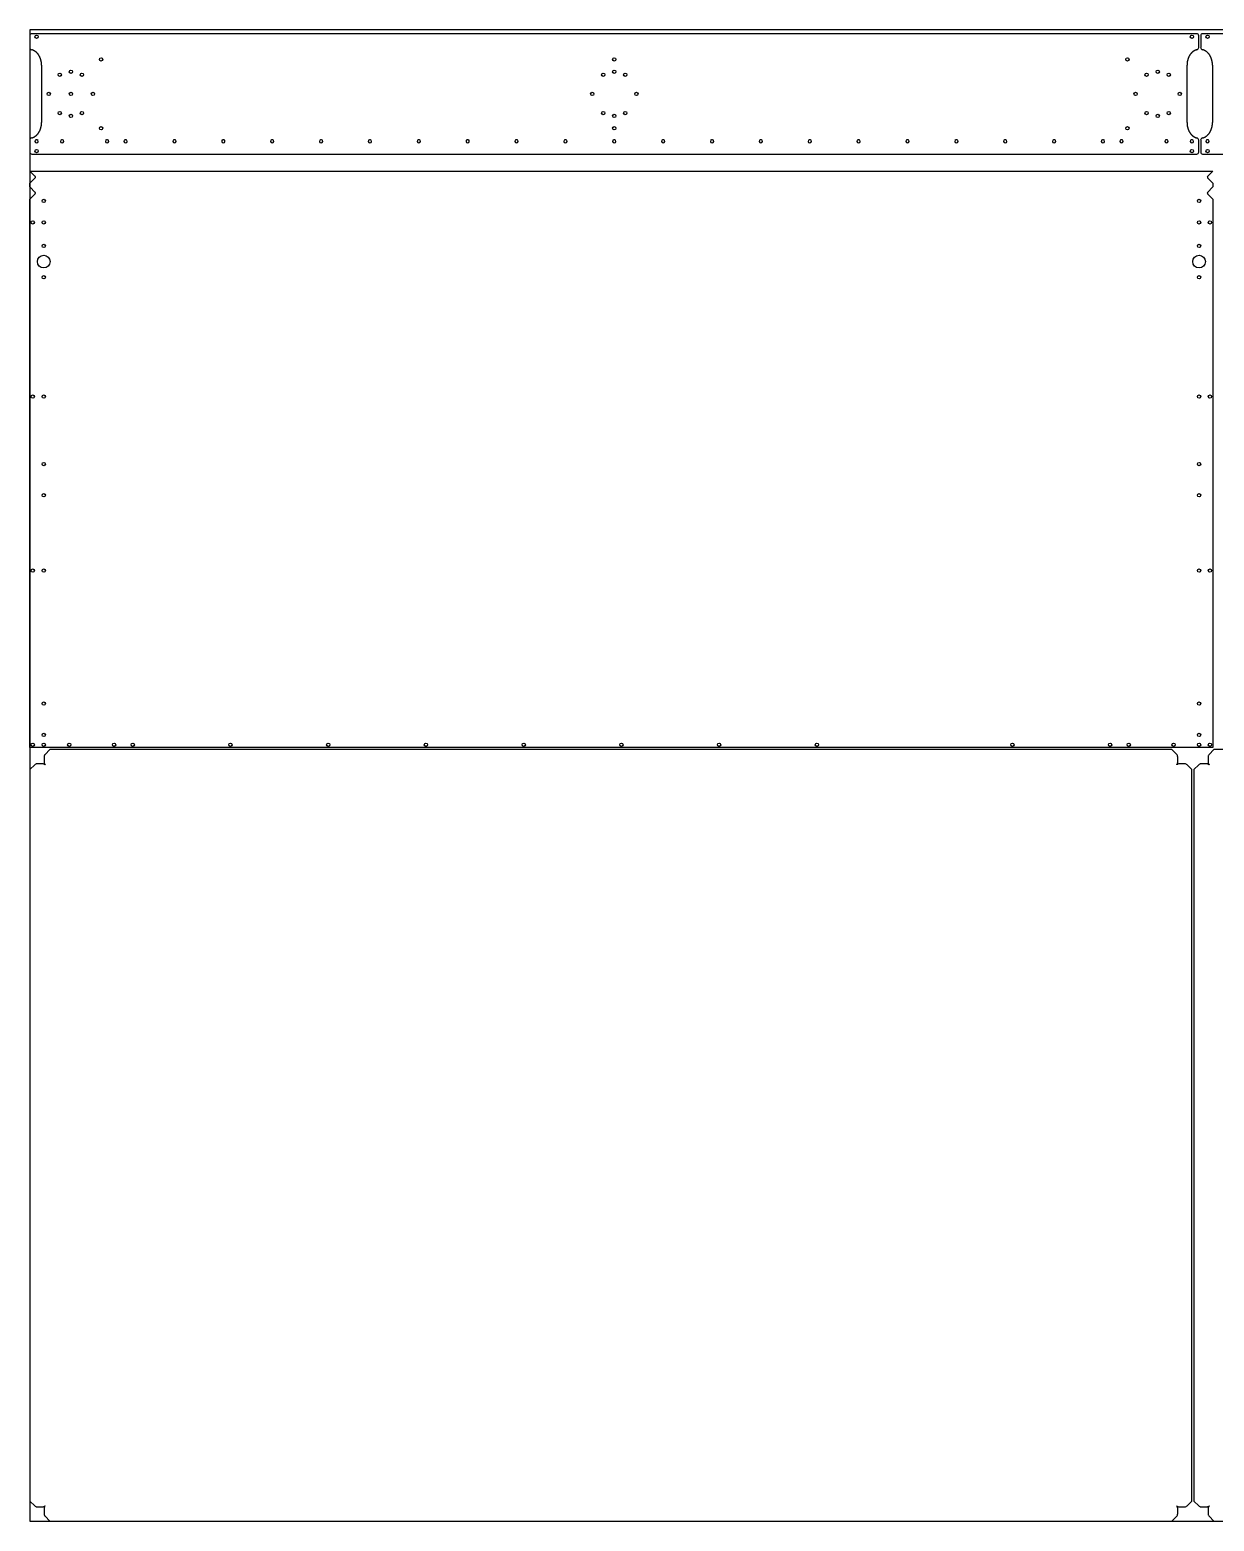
# Model space of a CAD drawing. Header units: metres. Extents: x 0 to 3050, y 0 to 1525.
# Drawn here: x 0 to 1212, y 0 to 1525 of the extents above; entities that cross this region are included whole.
import ezdxf

# ---------------------------------------------------------------- set-up
doc = ezdxf.new("R2010")
doc.units = ezdxf.units.M
doc.layers.add('INTERIOR_PROFILES', color=7, linetype='Continuous')
doc.layers.add('OUTER_PROFILES', color=7, linetype='Continuous')

msp = doc.modelspace()

# ---------------------------------------------------------------- linework, layer by layer
at = {"layer": 'INTERIOR_PROFILES'}
for points in [[(8.4, 1412), (8, 1412.3), (7.6, 1412.4), (7.2, 1412.5), (6.7, 1412.5), (6.4, 1412.4), (6.1, 1412.3), (5.8, 1412.2), (5.6, 1412)], [(34.4, 1412), (34, 1412.3), (33.6, 1412.4), (33.2, 1412.5), (32.7, 1412.5), (32.4, 1412.4), (32.1, 1412.3), (31.8, 1412.2), (31.6, 1412)], [(80.4, 1412), (80, 1412.3), (79.6, 1412.4), (79.2, 1412.5), (78.7, 1412.5), (78.4, 1412.4), (78.1, 1412.3), (77.8, 1412.2), (77.6, 1412)], [(99.4, 1412), (99, 1412.3), (98.6, 1412.4), (98.2, 1412.5), (97.7, 1412.5), (97.4, 1412.4), (97.1, 1412.3), (96.8, 1412.2), (96.6, 1412)], [(149.4, 1412), (149, 1412.3), (148.6, 1412.4), (148.2, 1412.5), (147.7, 1412.5), (147.4, 1412.4), (147.1, 1412.3), (146.8, 1412.2), (146.6, 1412)], [(199.4, 1412), (199, 1412.3), (198.6, 1412.4), (198.2, 1412.5), (197.7, 1412.5), (197.4, 1412.4), (197.1, 1412.3), (196.8, 1412.2), (196.6, 1412)], [(249.4, 1412), (249, 1412.3), (248.6, 1412.4), (248.2, 1412.5), (247.7, 1412.5), (247.4, 1412.4), (247.1, 1412.3), (246.8, 1412.2), (246.6, 1412)], [(299.4, 1412), (299, 1412.3), (298.6, 1412.4), (298.2, 1412.5), (297.7, 1412.5), (297.4, 1412.4), (297.1, 1412.3), (296.8, 1412.2), (296.6, 1412)], [(349.4, 1412), (349, 1412.3), (348.6, 1412.4), (348.2, 1412.5), (347.7, 1412.5), (347.4, 1412.4), (347.1, 1412.3), (346.8, 1412.2), (346.6, 1412)], [(399.4, 1412), (399, 1412.3), (398.6, 1412.4), (398.2, 1412.5), (397.7, 1412.5), (397.4, 1412.4), (397.1, 1412.3), (396.8, 1412.2), (396.6, 1412)], [(449.4, 1412), (449, 1412.3), (448.6, 1412.4), (448.2, 1412.5), (447.7, 1412.5), (447.4, 1412.4), (447.1, 1412.3), (446.8, 1412.2), (446.6, 1412)], [(499.4, 1412), (499, 1412.3), (498.6, 1412.4), (498.2, 1412.5), (497.7, 1412.5), (497.4, 1412.4), (497.1, 1412.3), (496.8, 1412.2), (496.6, 1412)], [(549.4, 1412), (549, 1412.3), (548.6, 1412.4), (548.2, 1412.5), (547.7, 1412.5), (547.4, 1412.4), (547.1, 1412.3), (546.8, 1412.2), (546.6, 1412)], [(599.4, 1412), (599, 1412.3), (598.6, 1412.4), (598.2, 1412.5), (597.7, 1412.5), (597.4, 1412.4), (597.1, 1412.3), (596.8, 1412.2), (596.6, 1412)], [(649.4, 1412), (649, 1412.3), (648.6, 1412.4), (648.2, 1412.5), (647.7, 1412.5), (647.4, 1412.4), (647.1, 1412.3), (646.8, 1412.2), (646.6, 1412)], [(699.4, 1412), (699, 1412.3), (698.6, 1412.4), (698.2, 1412.5), (697.7, 1412.5), (697.4, 1412.4), (697.1, 1412.3), (696.8, 1412.2), (696.6, 1412)], [(749.4, 1412), (749, 1412.3), (748.6, 1412.4), (748.2, 1412.5), (747.7, 1412.5), (747.4, 1412.4), (747.1, 1412.3), (746.8, 1412.2), (746.6, 1412)], [(799.4, 1412), (799, 1412.3), (798.6, 1412.4), (798.2, 1412.5), (797.7, 1412.5), (797.4, 1412.4), (797.1, 1412.3), (796.8, 1412.2), (796.6, 1412)], [(849.4, 1412), (849, 1412.3), (848.6, 1412.4), (848.2, 1412.5), (847.7, 1412.5), (847.4, 1412.4), (847.1, 1412.3), (846.8, 1412.2), (846.6, 1412)], [(899.4, 1412), (899, 1412.3), (898.6, 1412.4), (898.2, 1412.5), (897.7, 1412.5), (897.4, 1412.4), (897.1, 1412.3), (896.8, 1412.2), (896.6, 1412)], [(949.4, 1412), (949, 1412.3), (948.6, 1412.4), (948.2, 1412.5), (947.7, 1412.5), (947.4, 1412.4), (947.1, 1412.3), (946.8, 1412.2), (946.6, 1412)], [(999.4, 1412), (999, 1412.3), (998.6, 1412.4), (998.2, 1412.5), (997.7, 1412.5), (997.4, 1412.4), (997.1, 1412.3), (996.8, 1412.2), (996.6, 1412)], [(1049.4, 1412), (1049, 1412.3), (1048.6, 1412.4), (1048.2, 1412.5), (1047.7, 1412.5), (1047.4, 1412.4), (1047.1, 1412.3), (1046.8, 1412.2), (1046.6, 1412)], [(1099.4, 1412), (1099, 1412.3), (1098.6, 1412.4), (1098.2, 1412.5), (1097.7, 1412.5), (1097.4, 1412.4), (1097.1, 1412.3), (1096.8, 1412.2), (1096.6, 1412)], [(1118.4, 1412), (1118, 1412.3), (1117.6, 1412.4), (1117.2, 1412.5), (1116.7, 1412.5), (1116.4, 1412.4), (1116.1, 1412.3), (1115.8, 1412.2), (1115.6, 1412)], [(1164.4, 1412), (1164, 1412.3), (1163.6, 1412.4), (1163.2, 1412.5), (1162.7, 1412.5), (1162.4, 1412.4), (1162.1, 1412.3), (1161.8, 1412.2), (1161.6, 1412)], [(1190.4, 1412), (1190, 1412.3), (1189.6, 1412.4), (1189.2, 1412.5), (1188.7, 1412.5), (1188.4, 1412.4), (1188.1, 1412.3), (1187.8, 1412.2), (1187.6, 1412)], [(1206.4, 1412), (1206, 1412.3), (1205.6, 1412.4), (1205.2, 1412.5), (1204.7, 1412.5), (1204.4, 1412.4), (1204.1, 1412.3), (1203.8, 1412.2), (1203.6, 1412)]]:
    msp.add_lwpolyline(points, dxfattribs=at)
for centre, radius in [((7, 1518), 1.7), ((1189, 1518), 1.7), ((1205, 1518), 1.7), ((73, 1494.8), 1.7), ((598, 1494.8), 1.7), ((1123, 1494.8), 1.7), ((30.7, 1479.1), 1.7), ((42, 1482.2), 1.7), ((53.3, 1479.1), 1.7), ((586.7, 1479.1), 1.7), ((598, 1482.2), 1.7), ((609.3, 1479.1), 1.7), ((1142.7, 1479.1), 1.7), ((1154, 1482.2), 1.7), ((1165.3, 1479.1), 1.7), ((19.4, 1459.5), 1.7), ((42, 1459.5), 1.7), ((64.6, 1459.5), 1.7), ((575.4, 1459.5), 1.7), ((620.6, 1459.5), 1.7), ((1131.4, 1459.5), 1.7), ((1176.6, 1459.5), 1.7), ((30.7, 1439.9), 1.7), ((42, 1436.9), 1.7), ((53.3, 1439.9), 1.7), ((586.7, 1439.9), 1.7), ((598, 1436.9), 1.7), ((609.3, 1439.9), 1.7), ((1142.7, 1439.9), 1.7), ((1154, 1436.9), 1.7), ((1165.3, 1439.9), 1.7), ((73, 1424.3), 1.7), ((598, 1424.3), 1.7), ((1123, 1424.3), 1.7), ((7, 1401), 1.7), ((1189, 1401), 1.7), ((1205, 1401), 1.7), ((14.3, 1350), 1.7), ((1196.3, 1350), 1.7), ((3, 1328), 1.7), ((14.3, 1328), 1.7), ((1196.3, 1328), 1.7), ((1207.5, 1328), 1.7), ((14.3, 1304), 1.7), ((1196.3, 1304), 1.7), ((14.3, 1288), 6.5), ((1196.3, 1288), 6.5), ((14.3, 1272), 1.7), ((1196.3, 1272), 1.7), ((3, 1150), 1.7), ((14.3, 1150), 1.7), ((1196.3, 1150), 1.7), ((1207.5, 1150), 1.7), ((14.3, 1081), 1.7), ((1196.3, 1081), 1.7), ((14.3, 1049), 1.7), ((1196.3, 1049), 1.7), ((3, 972), 1.7), ((14.3, 972), 1.7), ((1196.3, 972), 1.7), ((1207.5, 972), 1.7), ((14.3, 836), 1.7), ((1196.3, 836), 1.7), ((3, 794), 1.7), ((14.3, 804), 1.7), ((14.3, 794), 1.7), ((40.3, 794), 1.7), ((86.3, 794), 1.7), ((105.3, 794), 1.7), ((205.3, 794), 1.7), ((305.3, 794), 1.7), ((405.3, 794), 1.7), ((505.3, 794), 1.7), ((605.3, 794), 1.7), ((705.3, 794), 1.7), ((805.3, 794), 1.7), ((1005.3, 794), 1.7), ((1105.3, 794), 1.7), ((1124.3, 794), 1.7), ((1170.3, 794), 1.7), ((1196.3, 804), 1.7), ((1196.3, 794), 1.7), ((1207.5, 794), 1.7)]:
    msp.add_circle(centre, radius, dxfattribs=at)
for centre in [(7, 1411), (33, 1411), (79, 1411), (98, 1411), (148, 1411), (198, 1411), (248, 1411), (298, 1411), (348, 1411), (398, 1411), (448, 1411), (498, 1411), (548, 1411), (598, 1411), (648, 1411), (698, 1411), (748, 1411), (798, 1411), (848, 1411), (898, 1411), (948, 1411), (998, 1411), (1048, 1411), (1098, 1411), (1117, 1411), (1163, 1411), (1189, 1411), (1205, 1411)]:
    msp.add_arc(centre, 1.7, 143.9681, 396.0319, dxfattribs=at)
at = {"layer": 'OUTER_PROFILES'}
for p, q in [((0, 1519), (0, 1507)), ((1194, 1521), (2, 1521)), ((1196, 1507), (1196, 1519)), ((1198, 1519), (1198, 1507)), ((2392, 1521), (1200, 1521)), ((12, 1488.8), (12, 1430.3)), ((1184, 1430.3), (1184, 1488.8)), ((1210, 1488.8), (1210, 1430.3)), ((0, 1412), (0, 1400)), ((1196, 1400), (1196, 1412)), ((1198, 1412), (1198, 1400)), ((2, 1398), (1194, 1398)), ((1200, 1398), (2392, 1398)), ((14.6, 781.8), (14.6, 775.8)), ((20.6, 789), (15.6, 784)), ((1168.5, 789), (20.6, 789)), ((1173.5, 784), (1168.5, 789)), ((1174.5, 775.8), (1174.5, 781.8)), ((1205.6, 781.8), (1205.6, 775.8)), ((1211.6, 789), (1206.6, 784)), ((1959.5, 789), (1211.6, 789)), ((5, 773.5), (0, 768.5)), ((0, 768.5), (0, 20.6)), ((13.3, 774.5), (7.3, 774.5)), ((15.6, 773.5), (15.5, 773.5)), ((1173.5, 773.5), (1173.5, 773.5)), ((1181.8, 774.5), (1175.8, 774.5)), ((1189, 768.5), (1184, 773.5)), ((1189, 20.6), (1189, 768.5)), ((1196, 773.5), (1191, 768.5)), ((1191, 768.5), (1191, 20.6)), ((1204.3, 774.5), (1198.3, 774.5)), ((1206.6, 773.5), (1206.5, 773.5)), ((0, 20.6), (5, 15.6)), ((15.5, 15.6), (15.6, 15.5)), ((1173.5, 15.5), (1173.5, 15.6)), ((1184, 15.6), (1189, 20.6)), ((1191, 20.6), (1196, 15.6)), ((1206.5, 15.6), (1206.6, 15.5)), ((7.3, 14.6), (13.3, 14.6)), ((14.6, 13.3), (14.6, 7.3)), ((15.6, 5), (20.6, 0)), ((20.6, 0), (1168.5, 0)), ((1168.5, 0), (1173.5, 5)), ((1174.5, 7.3), (1174.5, 13.3)), ((1175.8, 14.6), (1181.8, 14.6)), ((1198.3, 14.6), (1204.3, 14.6)), ((1205.6, 13.3), (1205.6, 7.3)), ((1206.6, 5), (1211.6, 0)), ((1211.6, 0), (1959.5, 0))]:
    msp.add_line(p, q, dxfattribs=at)
for points in [[(12, 1488.8), (12, 1489.1), (12, 1489.4), (12, 1489.7), (12, 1490), (11.9, 1490.3), (11.9, 1490.7), (11.9, 1491), (11.9, 1491.3), (11.8, 1491.6), (11.8, 1491.9), (11.7, 1492.2), (11.7, 1492.5), (11.6, 1492.8), (11.6, 1493.1), (11.5, 1493.4), (11.4, 1493.7), (11.3, 1494), (11.3, 1494.3), (11.2, 1494.6), (11.1, 1494.9), (11, 1495.2), (10.9, 1495.4), (10.8, 1495.7), (10.7, 1496), (10.6, 1496.3), (10.5, 1496.6), (10.4, 1496.8), (10.3, 1497.1), (10.1, 1497.4), (10, 1497.6), (9.9, 1497.9), (9.7, 1498.1), (9.6, 1498.4), (9.5, 1498.6), (9.3, 1498.9), (9.2, 1499.1), (9, 1499.4), (8.9, 1499.6), (8.7, 1499.8), (8.5, 1500), (8.4, 1500.3), (8.2, 1500.5), (8, 1500.7), (7.8, 1500.9), (7.7, 1501.1), (7.5, 1501.3), (7.3, 1501.5), (7.1, 1501.7), (6.9, 1501.9), (6.7, 1502), (6.5, 1502.2), (6.3, 1502.4), (6.1, 1502.5), (5.9, 1502.7), (5.7, 1502.8), (5.5, 1503), (5.3, 1503.1), (5.1, 1503.3), (4.9, 1503.4), (4.7, 1503.5), (4.5, 1503.6), (4.2, 1503.8), (4, 1503.9), (3.8, 1504), (3.6, 1504.1), (3.4, 1504.1), (3.1, 1504.2), (2.9, 1504.3), (2.7, 1504.4), (2.4, 1504.4), (2.2, 1504.5), (2, 1504.6)], [(1194, 1504.6), (1193.8, 1504.5), (1193.6, 1504.4), (1193.3, 1504.4), (1193.1, 1504.3), (1192.9, 1504.2), (1192.6, 1504.1), (1192.4, 1504.1), (1192.2, 1504), (1192, 1503.9), (1191.8, 1503.8), (1191.5, 1503.6), (1191.3, 1503.5), (1191.1, 1503.4), (1190.9, 1503.3), (1190.7, 1503.1), (1190.5, 1503), (1190.3, 1502.8), (1190.1, 1502.7), (1189.9, 1502.5), (1189.7, 1502.4), (1189.5, 1502.2), (1189.3, 1502), (1189.1, 1501.9), (1188.9, 1501.7), (1188.7, 1501.5), (1188.5, 1501.3), (1188.3, 1501.1), (1188.2, 1500.9), (1188, 1500.7), (1187.8, 1500.5), (1187.6, 1500.3), (1187.5, 1500), (1187.3, 1499.8), (1187.1, 1499.6), (1187, 1499.4), (1186.8, 1499.1), (1186.7, 1498.9), (1186.5, 1498.6), (1186.4, 1498.4), (1186.3, 1498.1), (1186.1, 1497.9), (1186, 1497.6), (1185.9, 1497.4), (1185.7, 1497.1), (1185.6, 1496.8), (1185.5, 1496.6), (1185.4, 1496.3), (1185.3, 1496), (1185.2, 1495.7), (1185.1, 1495.4), (1185, 1495.2), (1184.9, 1494.9), (1184.8, 1494.6), (1184.7, 1494.3), (1184.7, 1494), (1184.6, 1493.7), (1184.5, 1493.4), (1184.4, 1493.1), (1184.4, 1492.8), (1184.3, 1492.5), (1184.3, 1492.2), (1184.2, 1491.9), (1184.2, 1491.6), (1184.1, 1491.3), (1184.1, 1491), (1184.1, 1490.7), (1184.1, 1490.3), (1184, 1490), (1184, 1489.7), (1184, 1489.4), (1184, 1489.1), (1184, 1488.8)], [(1210, 1488.8), (1210, 1489.1), (1210, 1489.4), (1210, 1489.7), (1210, 1490), (1209.9, 1490.3), (1209.9, 1490.7), (1209.9, 1491), (1209.9, 1491.3), (1209.8, 1491.6), (1209.8, 1491.9), (1209.7, 1492.2), (1209.7, 1492.5), (1209.6, 1492.8), (1209.6, 1493.1), (1209.5, 1493.4), (1209.4, 1493.7), (1209.3, 1494), (1209.3, 1494.3), (1209.2, 1494.6), (1209.1, 1494.9), (1209, 1495.2), (1208.9, 1495.4), (1208.8, 1495.7), (1208.7, 1496), (1208.6, 1496.3), (1208.5, 1496.6), (1208.4, 1496.8), (1208.3, 1497.1), (1208.1, 1497.4), (1208, 1497.6), (1207.9, 1497.9), (1207.7, 1498.1), (1207.6, 1498.4), (1207.5, 1498.6), (1207.3, 1498.9), (1207.2, 1499.1), (1207, 1499.4), (1206.9, 1499.6), (1206.7, 1499.8), (1206.5, 1500), (1206.4, 1500.3), (1206.2, 1500.5), (1206, 1500.7), (1205.8, 1500.9), (1205.7, 1501.1), (1205.5, 1501.3), (1205.3, 1501.5), (1205.1, 1501.7), (1204.9, 1501.9), (1204.7, 1502), (1204.5, 1502.2), (1204.3, 1502.4), (1204.1, 1502.5), (1203.9, 1502.7), (1203.7, 1502.8), (1203.5, 1503), (1203.3, 1503.1), (1203.1, 1503.3), (1202.9, 1503.4), (1202.7, 1503.5), (1202.5, 1503.6), (1202.2, 1503.8), (1202, 1503.9), (1201.8, 1504), (1201.6, 1504.1), (1201.4, 1504.1), (1201.1, 1504.2), (1200.9, 1504.3), (1200.7, 1504.4), (1200.4, 1504.4), (1200.2, 1504.5), (1200, 1504.6)], [(2, 1414.5), (2.2, 1414.5), (2.4, 1414.6), (2.7, 1414.7), (2.9, 1414.7), (3.1, 1414.8), (3.4, 1414.9), (3.6, 1415), (3.8, 1415.1), (4, 1415.2), (4.2, 1415.3), (4.5, 1415.4), (4.7, 1415.5), (4.9, 1415.7), (5.1, 1415.8), (5.3, 1415.9), (5.5, 1416.1), (5.7, 1416.2), (5.9, 1416.4), (6.1, 1416.5), (6.3, 1416.7), (6.5, 1416.8), (6.7, 1417), (6.9, 1417.2), (7.1, 1417.4), (7.3, 1417.6), (7.5, 1417.8), (7.7, 1418), (7.8, 1418.2), (8, 1418.4), (8.2, 1418.6), (8.4, 1418.8), (8.5, 1419), (8.7, 1419.2), (8.9, 1419.5), (9, 1419.7), (9.2, 1419.9), (9.3, 1420.2), (9.5, 1420.4), (9.6, 1420.7), (9.7, 1420.9), (9.9, 1421.2), (10, 1421.4), (10.1, 1421.7), (10.3, 1422), (10.4, 1422.2), (10.5, 1422.5), (10.6, 1422.8), (10.7, 1423), (10.8, 1423.3), (10.9, 1423.6), (11, 1423.9), (11.1, 1424.2), (11.2, 1424.5), (11.3, 1424.8), (11.3, 1425.1), (11.4, 1425.3), (11.5, 1425.6), (11.6, 1425.9), (11.6, 1426.2), (11.7, 1426.6), (11.7, 1426.9), (11.8, 1427.2), (11.8, 1427.5), (11.9, 1427.8), (11.9, 1428.1), (11.9, 1428.4), (11.9, 1428.7), (12, 1429), (12, 1429.3), (12, 1429.6), (12, 1429.9), (12, 1430.3)], [(1184, 1430.3), (1184, 1429.9), (1184, 1429.6), (1184, 1429.3), (1184, 1429), (1184.1, 1428.7), (1184.1, 1428.4), (1184.1, 1428.1), (1184.1, 1427.8), (1184.2, 1427.5), (1184.2, 1427.2), (1184.3, 1426.9), (1184.3, 1426.6), (1184.4, 1426.2), (1184.4, 1425.9), (1184.5, 1425.6), (1184.6, 1425.3), (1184.7, 1425.1), (1184.7, 1424.8), (1184.8, 1424.5), (1184.9, 1424.2), (1185, 1423.9), (1185.1, 1423.6), (1185.2, 1423.3), (1185.3, 1423), (1185.4, 1422.8), (1185.5, 1422.5), (1185.6, 1422.2), (1185.7, 1422), (1185.9, 1421.7), (1186, 1421.4), (1186.1, 1421.2), (1186.3, 1420.9), (1186.4, 1420.7), (1186.5, 1420.4), (1186.7, 1420.2), (1186.8, 1419.9), (1187, 1419.7), (1187.1, 1419.5), (1187.3, 1419.2), (1187.5, 1419), (1187.6, 1418.8), (1187.8, 1418.6), (1188, 1418.4), (1188.2, 1418.2), (1188.3, 1418), (1188.5, 1417.8), (1188.7, 1417.6), (1188.9, 1417.4), (1189.1, 1417.2), (1189.3, 1417), (1189.5, 1416.8), (1189.7, 1416.7), (1189.9, 1416.5), (1190.1, 1416.4), (1190.3, 1416.2), (1190.5, 1416.1), (1190.7, 1415.9), (1190.9, 1415.8), (1191.1, 1415.7), (1191.3, 1415.5), (1191.5, 1415.4), (1191.8, 1415.3), (1192, 1415.2), (1192.2, 1415.1), (1192.4, 1415), (1192.6, 1414.9), (1192.9, 1414.8), (1193.1, 1414.7), (1193.3, 1414.7), (1193.6, 1414.6), (1193.8, 1414.5), (1194, 1414.5)], [(1200, 1414.5), (1200.2, 1414.5), (1200.4, 1414.6), (1200.7, 1414.7), (1200.9, 1414.7), (1201.1, 1414.8), (1201.4, 1414.9), (1201.6, 1415), (1201.8, 1415.1), (1202, 1415.2), (1202.2, 1415.3), (1202.5, 1415.4), (1202.7, 1415.5), (1202.9, 1415.7), (1203.1, 1415.8), (1203.3, 1415.9), (1203.5, 1416.1), (1203.7, 1416.2), (1203.9, 1416.4), (1204.1, 1416.5), (1204.3, 1416.7), (1204.5, 1416.8), (1204.7, 1417), (1204.9, 1417.2), (1205.1, 1417.4), (1205.3, 1417.6), (1205.5, 1417.8), (1205.7, 1418), (1205.8, 1418.2), (1206, 1418.4), (1206.2, 1418.6), (1206.4, 1418.8), (1206.5, 1419), (1206.7, 1419.2), (1206.9, 1419.5), (1207, 1419.7), (1207.2, 1419.9), (1207.3, 1420.2), (1207.5, 1420.4), (1207.6, 1420.7), (1207.7, 1420.9), (1207.9, 1421.2), (1208, 1421.4), (1208.1, 1421.7), (1208.3, 1422), (1208.4, 1422.2), (1208.5, 1422.5), (1208.6, 1422.8), (1208.7, 1423), (1208.8, 1423.3), (1208.9, 1423.6), (1209, 1423.9), (1209.1, 1424.2), (1209.2, 1424.5), (1209.3, 1424.8), (1209.3, 1425.1), (1209.4, 1425.3), (1209.5, 1425.6), (1209.6, 1425.9), (1209.6, 1426.2), (1209.7, 1426.6), (1209.7, 1426.9), (1209.8, 1427.2), (1209.8, 1427.5), (1209.9, 1427.8), (1209.9, 1428.1), (1209.9, 1428.4), (1209.9, 1428.7), (1210, 1429), (1210, 1429.3), (1210, 1429.6), (1210, 1429.9), (1210, 1430.3)], [(15.6, 784), (15.2, 783.5), (14.9, 783), (14.7, 782.5), (14.6, 781.9), (14.6, 781.9), (14.6, 781.9), (14.6, 781.8), (14.6, 781.8)], [(1174.5, 781.8), (1174.5, 781.8), (1174.5, 781.9), (1174.5, 781.9), (1174.4, 781.9), (1174.3, 782.5), (1174.1, 783), (1173.8, 783.5), (1173.5, 784)], [(1206.6, 784), (1206.2, 783.5), (1205.9, 783), (1205.7, 782.5), (1205.6, 781.9), (1205.6, 781.9), (1205.6, 781.9), (1205.6, 781.8), (1205.6, 781.8)], [(7.3, 774.5), (7.2, 774.5), (7.2, 774.5), (7.2, 774.5), (7.1, 774.4), (6.6, 774.3), (6.1, 774.1), (5.5, 773.8), (5, 773.5)], [(15.5, 773.5), (15.5, 773.5), (15.5, 773.5), (15.4, 773.5), (15.4, 773.6), (14.9, 773.9), (14.3, 774.2), (13.8, 774.4), (13.3, 774.5)], [(14.6, 775.8), (14.7, 775.3), (14.9, 774.7), (15.1, 774.2), (15.5, 773.7), (15.5, 773.6), (15.5, 773.6), (15.6, 773.6), (15.6, 773.5)], [(1173.5, 773.5), (1173.5, 773.6), (1173.5, 773.6), (1173.5, 773.6), (1173.6, 773.7), (1173.9, 774.2), (1174.2, 774.7), (1174.4, 775.3), (1174.5, 775.8)], [(1175.8, 774.5), (1175.3, 774.4), (1174.7, 774.2), (1174.2, 773.9), (1173.7, 773.6), (1173.6, 773.5), (1173.6, 773.5), (1173.6, 773.5), (1173.5, 773.5)], [(1184, 773.5), (1183.5, 773.8), (1183, 774.1), (1182.5, 774.3), (1181.9, 774.4), (1181.9, 774.5), (1181.9, 774.5), (1181.8, 774.5), (1181.8, 774.5)], [(1198.3, 774.5), (1198.2, 774.5), (1198.2, 774.5), (1198.2, 774.5), (1198.1, 774.4), (1197.6, 774.3), (1197.1, 774.1), (1196.5, 773.8), (1196, 773.5)], [(1206.5, 773.5), (1206.5, 773.5), (1206.5, 773.5), (1206.4, 773.5), (1206.4, 773.6), (1205.9, 773.9), (1205.3, 774.2), (1204.8, 774.4), (1204.3, 774.5)], [(1205.6, 775.8), (1205.7, 775.3), (1205.9, 774.7), (1206.1, 774.2), (1206.5, 773.7), (1206.5, 773.6), (1206.5, 773.6), (1206.6, 773.6), (1206.6, 773.5)], [(5, 15.6), (5.5, 15.2), (6.1, 14.9), (6.6, 14.7), (7.1, 14.6), (7.2, 14.6), (7.2, 14.6), (7.2, 14.6), (7.3, 14.6)], [(13.3, 14.6), (13.8, 14.7), (14.3, 14.9), (14.9, 15.1), (15.4, 15.5), (15.4, 15.5), (15.5, 15.5), (15.5, 15.6), (15.5, 15.6)], [(15.6, 15.5), (15.6, 15.5), (15.5, 15.5), (15.5, 15.4), (15.5, 15.4), (15.1, 14.9), (14.9, 14.3), (14.7, 13.8), (14.6, 13.3)], [(1173.5, 15.6), (1173.6, 15.6), (1173.6, 15.5), (1173.6, 15.5), (1173.7, 15.5), (1174.2, 15.1), (1174.7, 14.9), (1175.3, 14.7), (1175.8, 14.6)], [(1174.5, 13.3), (1174.4, 13.8), (1174.2, 14.3), (1173.9, 14.9), (1173.6, 15.4), (1173.5, 15.4), (1173.5, 15.5), (1173.5, 15.5), (1173.5, 15.5)], [(1181.8, 14.6), (1181.8, 14.6), (1181.9, 14.6), (1181.9, 14.6), (1181.9, 14.6), (1182.5, 14.7), (1183, 14.9), (1183.5, 15.2), (1184, 15.6)], [(1196, 15.6), (1196.5, 15.2), (1197.1, 14.9), (1197.6, 14.7), (1198.1, 14.6), (1198.2, 14.6), (1198.2, 14.6), (1198.2, 14.6), (1198.3, 14.6)], [(1204.3, 14.6), (1204.8, 14.7), (1205.3, 14.9), (1205.9, 15.1), (1206.4, 15.5), (1206.4, 15.5), (1206.5, 15.5), (1206.5, 15.6), (1206.5, 15.6)], [(1206.6, 15.5), (1206.6, 15.5), (1206.5, 15.5), (1206.5, 15.4), (1206.5, 15.4), (1206.1, 14.9), (1205.9, 14.3), (1205.7, 13.8), (1205.6, 13.3)], [(14.6, 7.3), (14.6, 7.2), (14.6, 7.2), (14.6, 7.2), (14.6, 7.1), (14.7, 6.6), (14.9, 6.1), (15.2, 5.5), (15.6, 5)], [(1173.5, 5), (1173.8, 5.5), (1174.1, 6.1), (1174.3, 6.6), (1174.4, 7.1), (1174.5, 7.2), (1174.5, 7.2), (1174.5, 7.2), (1174.5, 7.3)], [(1205.6, 7.3), (1205.6, 7.2), (1205.6, 7.2), (1205.6, 7.2), (1205.6, 7.1), (1205.7, 6.6), (1205.9, 6.1), (1206.2, 5.5), (1206.6, 5)]]:
    msp.add_lwpolyline(points, dxfattribs=at)
msp.add_lwpolyline([(1205, 1373.7), (1210.5, 1368.2), (1210.5, 1364.3), (1205, 1358.8), (1205, 1358.8), (1204.9, 1358.7), (1204.9, 1358.6), (1204.8, 1358.5), (1204.8, 1358.4), (1204.8, 1358.4), (1204.7, 1358.3), (1204.7, 1358.2), (1204.7, 1358.1), (1204.7, 1358), (1204.8, 1357.9), (1204.8, 1357.8), (1204.8, 1357.7), (1204.9, 1357.6), (1204.9, 1357.6), (1205, 1357.5), (1205, 1357.4), (1210.5, 1351.9), (1210.5, 791), (0, 791), (0, 1351.9), (5.5, 1357.4), (5.6, 1357.5), (5.6, 1357.6), (5.7, 1357.6), (5.7, 1357.7), (5.7, 1357.8), (5.8, 1357.9), (5.8, 1358), (5.8, 1358), (5.8, 1358.1), (5.8, 1358.2), (5.8, 1358.3), (5.8, 1358.4), (5.7, 1358.5), (5.7, 1358.6), (5.7, 1358.6), (5.6, 1358.7), (5.6, 1358.8), (5.5, 1358.8), (0, 1364.3), (0, 1368.2), (5.5, 1373.7), (5.6, 1373.8), (5.6, 1373.8), (5.7, 1373.9), (5.7, 1374), (5.7, 1374.1), (5.8, 1374.2), (5.8, 1374.3), (5.8, 1374.3), (5.8, 1374.4), (5.8, 1374.5), (5.8, 1374.6), (5.7, 1374.7), (5.7, 1374.8), (5.7, 1374.9), (5.6, 1375), (5.6, 1375), (5.5, 1375.1), (0.1, 1380.5), (1210.5, 1380.5), (1205, 1375.1), (1205, 1375), (1204.9, 1375), (1204.9, 1374.9), (1204.8, 1374.8), (1204.8, 1374.7), (1204.8, 1374.7), (1204.8, 1374.6), (1204.7, 1374.5), (1204.7, 1374.4), (1204.7, 1374.3), (1204.8, 1374.2), (1204.8, 1374.1), (1204.8, 1374.1), (1204.8, 1374), (1204.9, 1373.9), (1204.9, 1373.8), (1205, 1373.8)], close=True, dxfattribs=at)
for centre, radius, start, end in [((2, 1519), 2, 90, 180), ((1194, 1519), 2, 0, 90), ((1200, 1519), 2, 90, 180), ((2.5, 1507), 2.54, -180, -102.6267), ((1193.5, 1507), 2.54, -77.3733, 0), ((1200.5, 1507), 2.54, -180, -102.6267), ((2.5, 1412), 2.54, 102.6267, 180), ((1193.5, 1412), 2.54, 0, 77.3733), ((1200.5, 1412), 2.54, 102.6267, 180), ((2, 1400), 2, -180, -90), ((1194, 1400), 2, -90, 0), ((1200, 1400), 2, -180, -90)]:
    msp.add_arc(centre, radius, start, end, dxfattribs=at)
at = {"layer": 'SHEET_BORDER'}
msp.add_lwpolyline([(0, 0), (3050, 0), (3050, 1525), (0, 1525), (0, 0)], dxfattribs=at)

doc.saveas('drawing.dxf')
